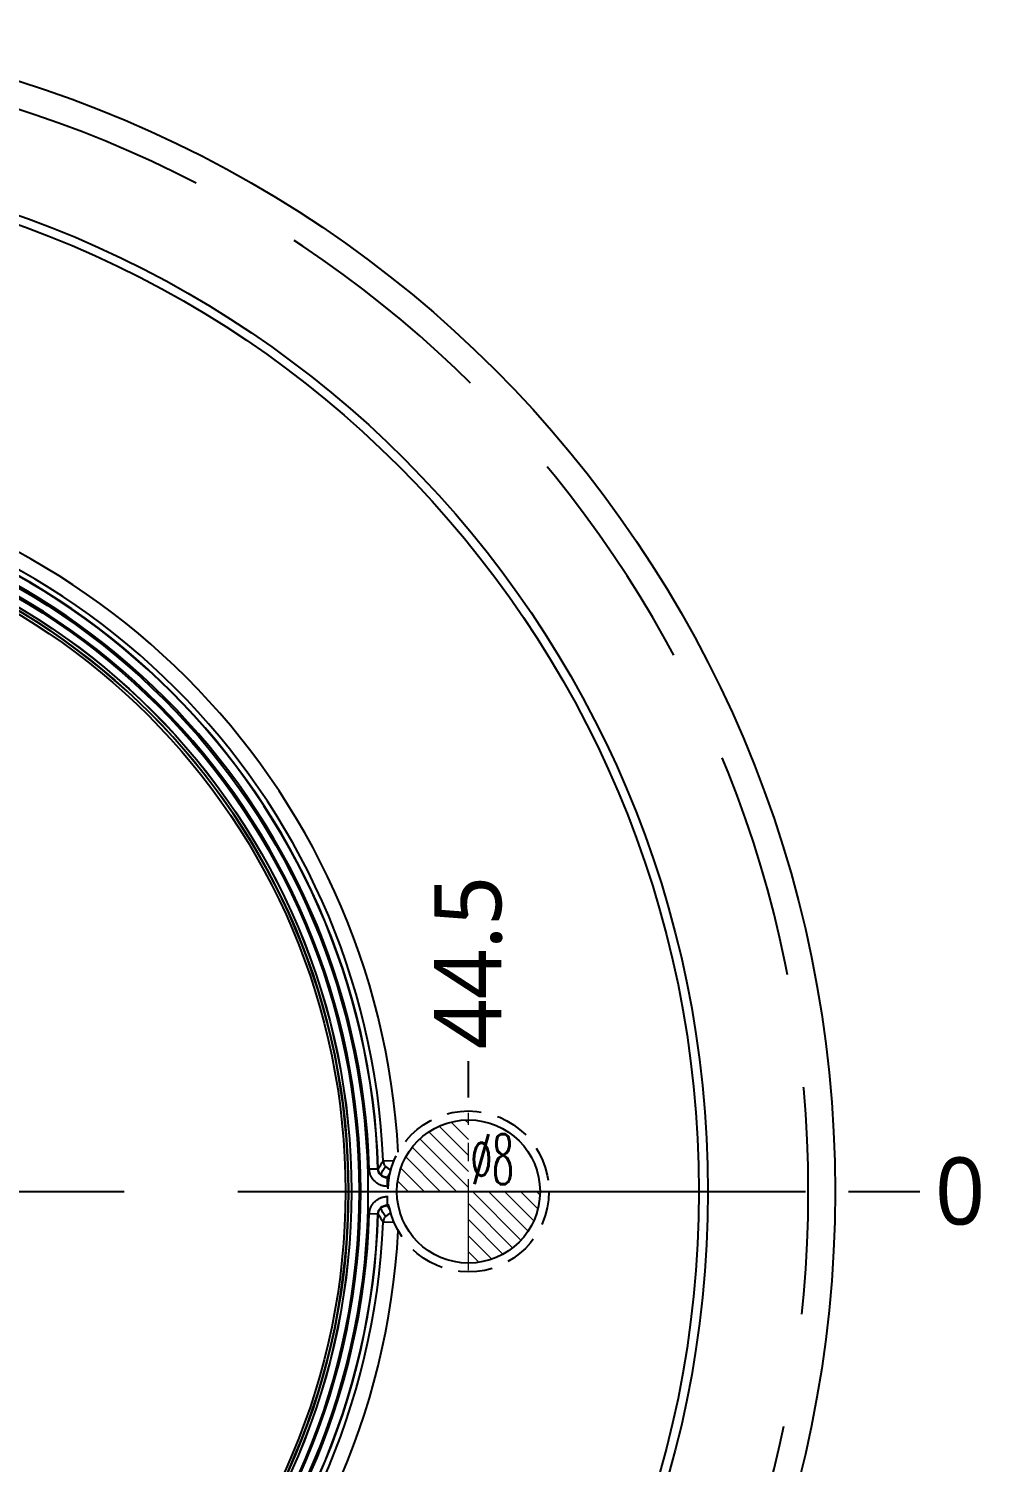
# Model space of a CAD drawing. Header units: millimetres. Extents: x 1044 to 1544, y -1743 to -1389.
# Drawn here: x 1162.9 to 1217.2, y -1587.5 to -1507.3 of the extents above; entities that cross this region are included whole.
import ezdxf
from ezdxf.enums import TextEntityAlignment as Align

# ---------------------------------------------------------------- set-up
doc = ezdxf.new("R2010")
doc.units = ezdxf.units.MM
doc.linetypes.add('CENTER', pattern=[50.8, 31.75, -6.35, 6.35, -6.35])
doc.linetypes.add('HIDDEN', pattern=[9.525, 6.35, -3.175])
doc.layers.add('1', color=7, linetype='Continuous', true_color=0xffffff)
doc.layers.add('21', color=7, linetype='Continuous', true_color=0xffffff)
doc.layers.add('dim', color=82, linetype='Continuous', lineweight=9)
doc.layers.add('epin', color=13, linetype='Continuous', lineweight=9)
doc.styles.add('Capful-A', font='')
doc.styles.add('TXT05', font='txt.shx', dxfattribs={"width": 0.5, "bigfont": 'gbcbig.shx'})
doc.styles.get('Capful-A').set_extended_font_data('Microsoft YaHei')
doc.dimstyles.new('Capful-A-1.5', dxfattribs={"dimscale": 1.5, "dimtxt": 2.5, "dimasz": 2.5, "dimexe": 1.5, "dimexo": 1, "dimgap": 1.5, "dimtad": 0, "dimdsep": 46, "dimtxsty": 'Capful-A', "dimcen": 0, "dimclrt": 2, "dimazin": 2, "dimtfac": 1, "dimtmove": 0, "dimatfit": 3, "dimfxl": 0, "dimtolj": 1, "dimtzin": 0, "dimarcsym": 0})

# ---------------------------------------------------------------- blocks, each defined once
blk = doc.blocks.new('epin_ejp_8')
at = {"layer": 'epin'}
h = blk.add_hatch(dxfattribs=at)
h.set_pattern_fill('_ANSI31', color=123, scale=0.2, angle=90)
h.set_pattern_definition([(135, (-3495.6536, 23.62066), (-0.44901281, -0.44901281), [])])
h.paths.add_polyline_path([(0, 4, 0.414214), (-4, 0), (0, 0)])
h.paths.add_polyline_path([(4, 0), (0, 0), (0, -4, 0.414214)])
at = {"layer": 'epin', "color": 1, "linetype": 'CENTER', "ltscale": 0.16}
for p, q in [((0, -4.4), (0, 4.4)), ((-4.4, 0), (4.4, 0))]:
    blk.add_line(p, q, dxfattribs=at)
at = {"layer": 'epin'}
blk.add_circle((0, 0), 4, dxfattribs=at)
at = {"layer": 'epin', "color": 6, "style": 'TXT05', "width": 0.5}
blk.add_text('%%c8', height=2.8, dxfattribs=at).set_placement((1.327, 1.8), align=Align.MIDDLE)
blk = doc.blocks.new('*D246')
at = {"layer": 'Defpoints', "color": 0, "transparency": 16777216}
for p in [(1142.976, -1572.317), (1207.976, -1572.317)]:
    blk.add_point(p, dxfattribs=at)
at = {"layer": 'dim', "color": 0, "lineweight": -2, "transparency": 16777216}
blk.add_line((1208.725, -1572.317), (1212.976, -1572.317), dxfattribs=at)
at = {"layer": 'dim', "color": 2, "transparency": 16777216, "insert": (1214.962, -1572.317), "char_height": 3.75, "attachment_point": 5, "style": 'Capful-A', "bg_fill": 3, "box_fill_scale": 1.1, "bg_fill_color": 256, "bg_fill_true_color": 13158600, "bg_fill_transparency": 0}
blk.add_mtext('\\A1;0', dxfattribs=at)
at = {"layer": 'Defpoints', "color": 0, "transparency": 16777216}
blk.add_point((1212.976, -1572.317), dxfattribs=at)
blk = doc.blocks.new('*D254')
at = {"layer": 'Defpoints', "color": 0, "transparency": 16777216}
for p in [(1187.476, -1567.817), (1142.976, -1572.317)]:
    blk.add_point(p, dxfattribs=at)
at = {"layer": 'dim', "color": 0, "lineweight": -2, "transparency": 16777216}
blk.add_line((1187.476, -1567.067), (1187.476, -1565.024), dxfattribs=at)
at = {"layer": 'dim', "color": 2, "transparency": 16777216, "insert": (1187.476, -1559.515), "char_height": 3.75, "attachment_point": 5, "rotation": 90, "style": 'Capful-A', "bg_fill": 3, "box_fill_scale": 1.1, "bg_fill_color": 256, "bg_fill_true_color": 13158600, "bg_fill_transparency": 0}
blk.add_mtext('\\A1;44.5', dxfattribs=at)
at = {"layer": 'Defpoints', "color": 0, "transparency": 16777216}
blk.add_point((1187.476, -1565.024), dxfattribs=at)

msp = doc.modelspace()

# ---------------------------------------------------------------- linework, layer by layer
at = {"layer": '1', "color": 1, "linetype": 'CENTER'}
msp.add_line((1072.976, -1572.317), (1212.976, -1572.317), dxfattribs=at)
at = {"layer": '21', "color": 7, "linetype": 'Continuous'}
for p, q in [((1182.711, -1570.608), (1183.323, -1570.582)), ((1181.931, -1571.06), (1182.433, -1571.044)), ((1182.935, -1571.53), (1183.045, -1571.53)), ((1182.935, -1571.53), (1182.935, -1572.032)), ((1182.935, -1571.555), (1183.04, -1571.555)), ((1182.985, -1572.032), (1182.935, -1572.032)), ((1182.935, -1572.601), (1182.935, -1573.103)), ((1182.935, -1572.601), (1182.985, -1572.601)), ((1183.04, -1573.078), (1182.935, -1573.078)), ((1183.045, -1573.103), (1182.935, -1573.103)), ((1182.433, -1573.59), (1181.931, -1573.573)), ((1183.323, -1574.051), (1182.711, -1574.025))]:
    msp.add_line(p, q, dxfattribs=at)
for radius in [65, 57.886, 57.383, 57.383, 38.88, 38.389, 37.96, 37.955, 37.954, 37.795, 37.623]:
    msp.add_circle((1142.976, -1572.317), radius, dxfattribs=at)
at = {"layer": '21', "color": 8, "linetype": 'HIDDEN', "ltscale": 0.3}
msp.add_circle((1187.476, -1572.317), 4.5, dxfattribs=at)
at = {"layer": '21', "color": 8, "linetype": 'HIDDEN', "ltscale": 2}
msp.add_arc((1142.976, -1572.317), 63.5, 199.11173, 160.88827, dxfattribs=at)
at = {"layer": '21', "color": 7, "linetype": 'Continuous'}
for radius, start, end in [(40.63, 3.0948, 86.9052), (39.478, 1.84776, 88.15224), (39.461, 1.84776, 88.15224), (39.772, 2.4619, 87.5381), (38.476, 0.00563, 0), (38.976, 1.84776, 88.15224), (37.789, 180, 179.99437), (38.976, 271.84776, 358.15224), (39.461, 271.84776, 358.15224), (39.478, 271.84776, 358.15224), (39.772, 272.4619, 357.5381), (40.63, 273.0948, 356.9052)]:
    msp.add_arc((1142.976, -1572.317), radius, start, end, dxfattribs=at)
for centre, major_axis, ratio, start_param, end_param in [((1183.213, -1570.587), (-0.426, 0.266), 0.998098, 0.6017, 1.99788), ((1142.976, -1525.634), (0, 70.06), 0.745659, 4.001313, 4.00957), ((1142.976, -1525.935), (0.001, 70.361), 0.745658, 4.007416, 4.012259), ((1142.975, -1618.699), (0, 70.362), 0.745659, 5.41253, 5.417372), ((1142.975, -1619), (0, 70.061), 0.745659, 5.415216, 5.423472), ((1183.213, -1574.047), (0.426, 0.266), 0.998098, 1.143713, 2.539893)]:
    msp.add_ellipse(centre, major_axis=major_axis, ratio=ratio, start_param=start_param, end_param=end_param, dxfattribs=at)
for points in [[(1182.433, -1571.044), (1182.527, -1570.899), (1182.619, -1570.753), (1182.711, -1570.608)], [(1182.711, -1574.025), (1182.619, -1573.88), (1182.527, -1573.735), (1182.433, -1573.59)]]:
    msp.add_open_spline(points, degree=3, dxfattribs=at)
for points, knots in [([(1182.935, -1572.032), (1182.87, -1572.032), (1182.806, -1572.026), (1182.727, -1572.01), (1182.711, -1572.007), (1182.679, -1571.999), (1182.633, -1571.987), (1182.557, -1571.96), (1182.499, -1571.933), (1182.457, -1571.911), (1182.443, -1571.903), (1182.415, -1571.887), (1182.401, -1571.879), (1182.333, -1571.835), (1182.283, -1571.794), (1182.213, -1571.727), (1182.191, -1571.703), (1182.16, -1571.666), (1182.149, -1571.654), (1182.13, -1571.628), (1182.12, -1571.615), (1182.074, -1571.549), (1182.043, -1571.493), (1182.01, -1571.419), (1182.004, -1571.404), (1181.992, -1571.374), (1181.987, -1571.359), (1181.972, -1571.313), (1181.963, -1571.282), (1181.942, -1571.188), (1181.934, -1571.125), (1181.931, -1571.06)], [0, 0, 0, 0, 0.125, 0.125, 0.15625, 0.15625, 0.1875, 0.25, 0.3125, 0.3125, 0.34375, 0.34375, 0.375, 0.375, 0.5, 0.5, 0.5625, 0.5625, 0.59375, 0.59375, 0.625, 0.625, 0.75, 0.75, 0.78125, 0.78125, 0.8125, 0.8125, 0.875, 0.875, 1, 1, 1, 1]), ([(1182.935, -1571.555), (1182.799, -1571.559), (1182.666, -1571.507), (1182.471, -1571.318), (1182.415, -1571.183), (1182.417, -1571.045)], [0, 0, 0, 0, 0.494723, 0.494723, 1, 1, 1, 1]), ([(1182.935, -1571.53), (1182.903, -1571.53), (1182.871, -1571.527), (1182.823, -1571.518), (1182.807, -1571.514), (1182.777, -1571.505), (1182.746, -1571.495), (1182.717, -1571.481), (1182.689, -1571.467), (1182.675, -1571.458), (1182.634, -1571.432), (1182.609, -1571.412), (1182.574, -1571.378), (1182.563, -1571.366), (1182.542, -1571.341), (1182.532, -1571.328), (1182.504, -1571.289), (1182.489, -1571.261), (1182.469, -1571.216), (1182.463, -1571.201), (1182.453, -1571.17), (1182.449, -1571.155), (1182.438, -1571.108), (1182.434, -1571.076), (1182.433, -1571.044)], [0, 0, 0, 0, 0.125, 0.125, 0.1875, 0.1875, 0.25, 0.3125, 0.3125, 0.375, 0.375, 0.5, 0.5, 0.5625, 0.5625, 0.625, 0.625, 0.75, 0.75, 0.8125, 0.8125, 0.875, 0.875, 1, 1, 1, 1]), ([(1181.931, -1573.573), (1181.934, -1573.509), (1181.942, -1573.445), (1181.96, -1573.366), (1181.964, -1573.35), (1181.972, -1573.319), (1181.987, -1573.273), (1182.015, -1573.198), (1182.044, -1573.141), (1182.068, -1573.099), (1182.076, -1573.085), (1182.093, -1573.058), (1182.102, -1573.045), (1182.148, -1572.978), (1182.19, -1572.929), (1182.26, -1572.862), (1182.284, -1572.84), (1182.322, -1572.81), (1182.335, -1572.8), (1182.361, -1572.781), (1182.374, -1572.772), (1182.442, -1572.728), (1182.499, -1572.698), (1182.574, -1572.668), (1182.589, -1572.663), (1182.619, -1572.652), (1182.635, -1572.647), (1182.681, -1572.633), (1182.712, -1572.626), (1182.807, -1572.607), (1182.87, -1572.601), (1182.935, -1572.601)], [0, 0, 0, 0, 0.125, 0.125, 0.15625, 0.15625, 0.1875, 0.25, 0.3125, 0.3125, 0.34375, 0.34375, 0.375, 0.375, 0.5, 0.5, 0.5625, 0.5625, 0.59375, 0.59375, 0.625, 0.625, 0.75, 0.75, 0.78125, 0.78125, 0.8125, 0.8125, 0.875, 0.875, 1, 1, 1, 1]), ([(1182.417, -1573.589), (1182.415, -1573.451), (1182.471, -1573.315), (1182.666, -1573.126), (1182.799, -1573.074), (1182.935, -1573.078)], [0, 0, 0, 0, 0.505282, 0.505282, 1, 1, 1, 1]), ([(1182.433, -1573.59), (1182.434, -1573.557), (1182.438, -1573.525), (1182.449, -1573.478), (1182.453, -1573.462), (1182.463, -1573.432), (1182.475, -1573.402), (1182.489, -1573.373), (1182.505, -1573.345), (1182.513, -1573.332), (1182.541, -1573.292), (1182.562, -1573.267), (1182.597, -1573.233), (1182.609, -1573.222), (1182.634, -1573.202), (1182.647, -1573.193), (1182.688, -1573.166), (1182.717, -1573.151), (1182.761, -1573.133), (1182.777, -1573.128), (1182.808, -1573.119), (1182.823, -1573.115), (1182.871, -1573.106), (1182.902, -1573.103), (1182.935, -1573.103)], [0, 0, 0, 0, 0.125, 0.125, 0.1875, 0.1875, 0.25, 0.3125, 0.3125, 0.375, 0.375, 0.5, 0.5, 0.5625, 0.5625, 0.625, 0.625, 0.75, 0.75, 0.8125, 0.8125, 0.875, 0.875, 1, 1, 1, 1])]:
    msp.add_open_spline(points, degree=3, knots=knots, dxfattribs=at)

# ---------------------------------------------------------------- block references
at = {"layer": 'epin'}
msp.add_blockref('epin_ejp_8', (1187.476, -1572.317), dxfattribs=at)

# ---------------------------------------------------------------- next in the draw order: dimensions: what is measured, and where the dimension line sits
at = {"layer": 'dim'}
dim = msp.add_ordinate_dim(feature_location=(1207.975525211, -1572.316721308), offset=(5, 0), dtype=0, origin=(1142.975525211, -1572.316721308), dimstyle='Capful-A-1.5', override={"dimasz": 2, "dimexe": 0.49975, "dimexo": 0.49975, "dimgap": 0.49975}, dxfattribs=at)
dim.commit()
dim.dimension.update_dxf_attribs({"geometry": '*D246', "text_midpoint": (1214.962238655, -1572.316721308)})

# ---------------------------------------------------------------- next in the draw order: dimensions: what is measured, and where the dimension line sits
dim = msp.add_ordinate_dim(feature_location=(1187.476, -1567.817), offset=(0, 2.792), dtype=1, origin=(1142.976, -1572.317), dimstyle='Capful-A-1.5', override={"dimasz": 2, "dimexe": 0.49975, "dimexo": 0.49975, "dimgap": 0.49975}, dxfattribs=at)
dim.commit()
dim.dimension.update_dxf_attribs({"geometry": '*D254', "text_midpoint": (1187.476, -1559.515)})

# ---------------------------------------------------------------- next in the draw order: linework, layer by layer
at = {"color": 2}
msp.add_circle((1187.476, -1572.317), 4, dxfattribs=at)

doc.saveas('drawing.dxf')
